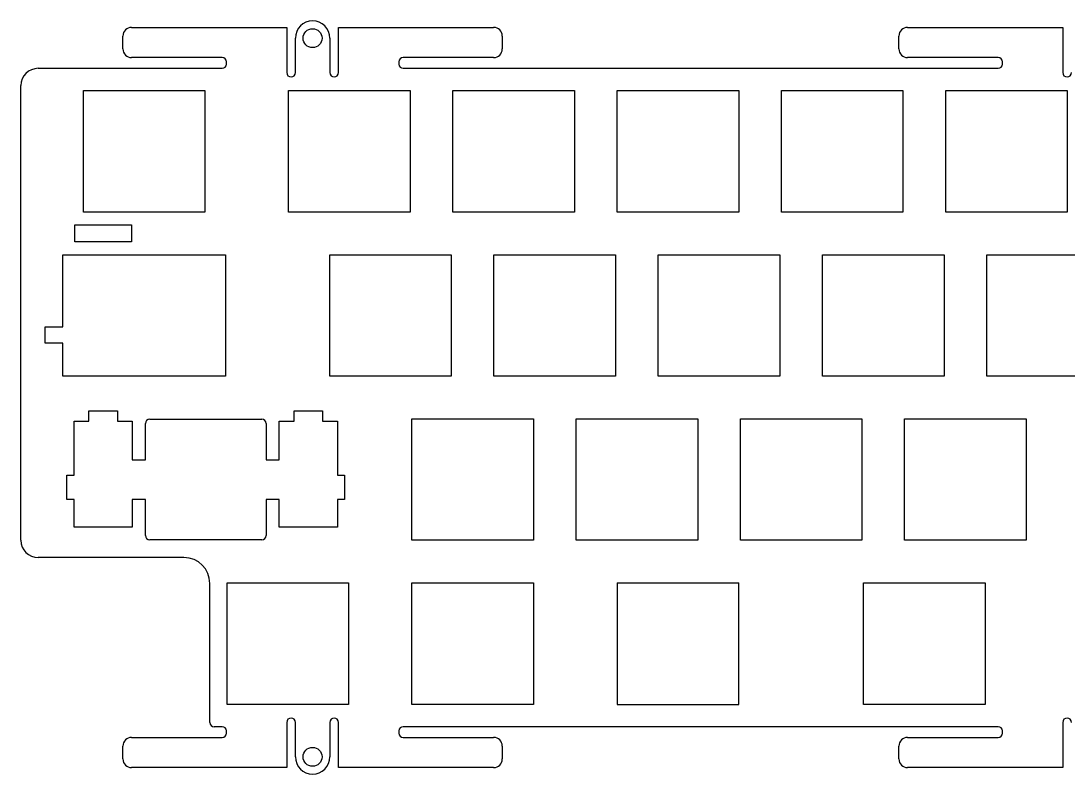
# Model space of a CAD drawing. Header units: millimetres. Extents: x -120 to 128, y 15 to 103.
# Drawn here: x -119.5 to 1.9, y 15.3 to 102.7 of the extents above; entities that cross this region are included whole.
import ezdxf

# ---------------------------------------------------------------- set-up
doc = ezdxf.new("R2010")
doc.units = ezdxf.units.MM
for name, color, linetype in [('Shape5793', 7, 'CONTINUOUS'), ('Shape5796', 7, 'CONTINUOUS'), ('Shape5835', 7, 'CONTINUOUS'), ('Shape5836', 7, 'CONTINUOUS'), ('Shape5837', 7, 'CONTINUOUS'), ('Shape5838', 7, 'CONTINUOUS'), ('Shape5839', 7, 'CONTINUOUS'), ('Shape5840', 7, 'CONTINUOUS'), ('Shape5841', 7, 'CONTINUOUS'), ('Shape5842', 7, 'CONTINUOUS'), ('Shape5843', 7, 'CONTINUOUS'), ('Shape5844', 7, 'CONTINUOUS'), ('Shape5845', 7, 'CONTINUOUS'), ('Shape5846', 7, 'CONTINUOUS'), ('Shape5847', 7, 'CONTINUOUS'), ('Shape5848', 7, 'CONTINUOUS'), ('Shape5849', 7, 'CONTINUOUS'), ('Shape5850', 7, 'CONTINUOUS'), ('Shape5851', 7, 'CONTINUOUS'), ('Shape5852', 7, 'CONTINUOUS'), ('Shape5853', 7, 'CONTINUOUS'), ('Shape5854', 7, 'CONTINUOUS'), ('Shape5855', 7, 'CONTINUOUS'), ('Shape5856', 7, 'CONTINUOUS'), ('Shape5857', 7, 'CONTINUOUS'), ('Shape5858', 7, 'CONTINUOUS'), ('Shape5859', 7, 'CONTINUOUS'), ('Shape5860', 7, 'CONTINUOUS'), ('Shape5861', 7, 'CONTINUOUS'), ('Shape5862', 7, 'CONTINUOUS'), ('Shape5863', 7, 'CONTINUOUS'), ('Shape5864', 7, 'CONTINUOUS'), ('Shape5865', 7, 'CONTINUOUS'), ('Shape5866', 7, 'CONTINUOUS'), ('Shape5867', 7, 'CONTINUOUS'), ('Shape5868', 7, 'CONTINUOUS'), ('Shape5869', 7, 'CONTINUOUS'), ('Shape5870', 7, 'CONTINUOUS'), ('Shape5871', 7, 'CONTINUOUS'), ('Shape5872', 7, 'CONTINUOUS'), ('Shape5873', 7, 'CONTINUOUS'), ('Shape5874', 7, 'CONTINUOUS'), ('Shape5875', 7, 'CONTINUOUS'), ('Shape5876', 7, 'CONTINUOUS'), ('Shape5877', 7, 'CONTINUOUS'), ('Shape5878', 7, 'CONTINUOUS'), ('Shape5879', 7, 'CONTINUOUS'), ('Shape5880', 7, 'CONTINUOUS'), ('Shape5881', 7, 'CONTINUOUS'), ('Shape5882', 7, 'CONTINUOUS'), ('Shape5883', 7, 'CONTINUOUS'), ('Shape5884', 7, 'CONTINUOUS'), ('Shape5885', 7, 'CONTINUOUS'), ('Shape5886', 7, 'CONTINUOUS'), ('Shape5887', 7, 'CONTINUOUS'), ('Shape5888', 7, 'CONTINUOUS'), ('Shape5889', 7, 'CONTINUOUS'), ('Shape5890', 7, 'CONTINUOUS'), ('Shape5891', 7, 'CONTINUOUS'), ('Shape5892', 7, 'CONTINUOUS'), ('Shape5893', 7, 'CONTINUOUS'), ('Shape5894', 7, 'CONTINUOUS'), ('Shape5895', 7, 'CONTINUOUS'), ('Shape5896', 7, 'CONTINUOUS'), ('Shape5897', 7, 'CONTINUOUS'), ('Shape5898', 7, 'CONTINUOUS'), ('Shape5899', 7, 'CONTINUOUS'), ('Shape5900', 7, 'CONTINUOUS'), ('Shape5901', 7, 'CONTINUOUS'), ('Shape5902', 7, 'CONTINUOUS'), ('Shape5903', 7, 'CONTINUOUS'), ('Shape5904', 7, 'CONTINUOUS'), ('Shape5905', 7, 'CONTINUOUS'), ('Shape5906', 7, 'CONTINUOUS'), ('Shape5907', 7, 'CONTINUOUS'), ('Shape5908', 7, 'CONTINUOUS'), ('Shape5909', 7, 'CONTINUOUS'), ('Shape5910', 7, 'CONTINUOUS'), ('Shape5911', 7, 'CONTINUOUS'), ('Shape5957', 7, 'CONTINUOUS'), ('Shape5958', 7, 'CONTINUOUS'), ('Shape5959', 7, 'CONTINUOUS'), ('Shape5960', 7, 'CONTINUOUS'), ('Shape5964', 7, 'CONTINUOUS'), ('Shape5965', 7, 'CONTINUOUS'), ('Shape5966', 7, 'CONTINUOUS'), ('Shape5975', 7, 'CONTINUOUS'), ('Shape5976', 7, 'CONTINUOUS'), ('Shape5977', 7, 'CONTINUOUS'), ('Shape5978', 7, 'CONTINUOUS'), ('Shape5979', 7, 'CONTINUOUS'), ('Shape5980', 7, 'CONTINUOUS'), ('Shape5981', 7, 'CONTINUOUS'), ('Shape5982', 7, 'CONTINUOUS'), ('Shape5983', 7, 'CONTINUOUS'), ('Shape5984', 7, 'CONTINUOUS'), ('Shape5985', 7, 'CONTINUOUS'), ('Shape5986', 7, 'CONTINUOUS'), ('Shape5987', 7, 'CONTINUOUS'), ('Shape5988', 7, 'CONTINUOUS'), ('Shape5989', 7, 'CONTINUOUS'), ('Shape5990', 7, 'CONTINUOUS'), ('Shape6031', 7, 'CONTINUOUS'), ('Shape6289', 7, 'CONTINUOUS'), ('Shape6290', 7, 'CONTINUOUS'), ('Shape6291', 7, 'CONTINUOUS'), ('Shape6292', 7, 'CONTINUOUS'), ('Shape6293', 7, 'CONTINUOUS'), ('Shape6294', 7, 'CONTINUOUS'), ('Shape6295', 7, 'CONTINUOUS'), ('Shape6296', 7, 'CONTINUOUS'), ('Shape6317', 7, 'CONTINUOUS'), ('Shape6318', 7, 'CONTINUOUS'), ('Shape6320', 7, 'CONTINUOUS'), ('Shape6321', 7, 'CONTINUOUS'), ('Shape6322', 7, 'CONTINUOUS'), ('Shape6323', 7, 'CONTINUOUS'), ('Shape6324', 7, 'CONTINUOUS'), ('Shape6325', 7, 'CONTINUOUS'), ('Shape6326', 7, 'CONTINUOUS'), ('Shape6327', 7, 'CONTINUOUS'), ('Shape6328', 7, 'CONTINUOUS'), ('Shape6329', 7, 'CONTINUOUS'), ('Shape6330', 7, 'CONTINUOUS'), ('Shape6331', 7, 'CONTINUOUS'), ('Shape6332', 7, 'CONTINUOUS'), ('Shape6333', 7, 'CONTINUOUS'), ('Shape6334', 7, 'CONTINUOUS'), ('Shape6335', 7, 'CONTINUOUS'), ('Shape6336', 7, 'CONTINUOUS'), ('Shape6337', 7, 'CONTINUOUS'), ('Shape6338', 7, 'CONTINUOUS'), ('Shape6339', 7, 'CONTINUOUS'), ('Shape6340', 7, 'CONTINUOUS'), ('Shape6341', 7, 'CONTINUOUS'), ('Shape6342', 7, 'CONTINUOUS'), ('Shape6343', 7, 'CONTINUOUS'), ('Shape6344', 7, 'CONTINUOUS'), ('Shape6345', 7, 'CONTINUOUS'), ('Shape6346', 7, 'CONTINUOUS'), ('Shape6347', 7, 'CONTINUOUS'), ('Shape6348', 7, 'CONTINUOUS'), ('Shape6349', 7, 'CONTINUOUS'), ('Shape6350', 7, 'CONTINUOUS'), ('Shape6351', 7, 'CONTINUOUS'), ('Shape6352', 7, 'CONTINUOUS'), ('Shape6373', 7, 'CONTINUOUS'), ('Shape6374', 7, 'CONTINUOUS'), ('Shape6375', 7, 'CONTINUOUS'), ('Shape6376', 7, 'CONTINUOUS'), ('Shape6377', 7, 'CONTINUOUS'), ('Shape6378', 7, 'CONTINUOUS'), ('Shape6379', 7, 'CONTINUOUS'), ('Shape6380', 7, 'CONTINUOUS'), ('Shape6381', 7, 'CONTINUOUS'), ('Shape6382', 7, 'CONTINUOUS'), ('Shape6383', 7, 'CONTINUOUS'), ('Shape6384', 7, 'CONTINUOUS'), ('Shape6385', 7, 'CONTINUOUS'), ('Shape6386', 7, 'CONTINUOUS'), ('Shape6387', 7, 'CONTINUOUS'), ('Shape6388', 7, 'CONTINUOUS'), ('Shape6413', 7, 'CONTINUOUS'), ('Shape6414', 7, 'CONTINUOUS'), ('Shape6415', 7, 'CONTINUOUS'), ('Shape6416', 7, 'CONTINUOUS'), ('Shape6417', 7, 'CONTINUOUS'), ('Shape6418', 7, 'CONTINUOUS'), ('Shape6419', 7, 'CONTINUOUS'), ('Shape6420', 7, 'CONTINUOUS'), ('Shape6421', 7, 'CONTINUOUS'), ('Shape6422', 7, 'CONTINUOUS'), ('Shape6423', 7, 'CONTINUOUS'), ('Shape6424', 7, 'CONTINUOUS'), ('Shape6425', 7, 'CONTINUOUS'), ('Shape6426', 7, 'CONTINUOUS'), ('Shape6427', 7, 'CONTINUOUS'), ('Shape6428', 7, 'CONTINUOUS'), ('Shape6429', 7, 'CONTINUOUS'), ('Shape6430', 7, 'CONTINUOUS'), ('Shape6431', 7, 'CONTINUOUS'), ('Shape6432', 7, 'CONTINUOUS'), ('Shape6433', 7, 'CONTINUOUS'), ('Shape6434', 7, 'CONTINUOUS'), ('Shape6435', 7, 'CONTINUOUS'), ('Shape6436', 7, 'CONTINUOUS'), ('Shape6437', 7, 'CONTINUOUS'), ('Shape6438', 7, 'CONTINUOUS'), ('Shape6439', 7, 'CONTINUOUS'), ('Shape6440', 7, 'CONTINUOUS'), ('Shape6441', 7, 'CONTINUOUS'), ('Shape6442', 7, 'CONTINUOUS'), ('Shape6443', 7, 'CONTINUOUS'), ('Shape6444', 7, 'CONTINUOUS'), ('Shape6445', 7, 'CONTINUOUS'), ('Shape6446', 7, 'CONTINUOUS'), ('Shape6447', 7, 'CONTINUOUS'), ('Shape6448', 7, 'CONTINUOUS'), ('Shape6449', 7, 'CONTINUOUS'), ('Shape6450', 7, 'CONTINUOUS'), ('Shape6451', 7, 'CONTINUOUS'), ('Shape6452', 7, 'CONTINUOUS'), ('Shape6453', 7, 'CONTINUOUS'), ('Shape6454', 7, 'CONTINUOUS'), ('Shape6455', 7, 'CONTINUOUS'), ('Shape6456', 7, 'CONTINUOUS')]:
    doc.layers.add(name, color=color, linetype=linetype)

msp = doc.modelspace()

# ---------------------------------------------------------------- linework, layer by layer
at = {"layer": 'Shape5793'}
msp.add_circle((-85.6788, 100.733), 1.1, dxfattribs=at)
at = {"layer": 'Shape5796'}
msp.add_circle((-85.6788, 17.3349), 1.1, dxfattribs=at)
at = {"layer": 'Shape5835'}
msp.add_arc((1.8212, 21.3349), 0.5, 0, 180, dxfattribs=at)
at = {"layer": 'Shape5836'}
msp.add_line((1.3212, 21.3349), (1.3212, 16.0849), dxfattribs=at)
at = {"layer": 'Shape5837'}
msp.add_line((1.3212, 16.0849), (-16.6788, 16.0849), dxfattribs=at)
at = {"layer": 'Shape5838'}
msp.add_arc((-16.6788, 17.0849), 1, 180, -90, dxfattribs=at)
at = {"layer": 'Shape5839'}
msp.add_line((-17.6788, 17.0849), (-17.6788, 18.5849), dxfattribs=at)
at = {"layer": 'Shape5840'}
msp.add_arc((-16.6788, 18.5849), 1, 90, 180, dxfattribs=at)
at = {"layer": 'Shape5841'}
msp.add_line((-16.6788, 19.5849), (-6.1788, 19.5849), dxfattribs=at)
at = {"layer": 'Shape5842'}
msp.add_arc((-6.1788, 20.0849), 0.5, -90, 0, dxfattribs=at)
at = {"layer": 'Shape5843'}
msp.add_line((-5.6788, 20.0849), (-5.6788, 20.334), dxfattribs=at)
at = {"layer": 'Shape5844'}
msp.add_arc((-6.1788, 20.334), 0.5, 0, 90, dxfattribs=at)
at = {"layer": 'Shape5845'}
msp.add_line((-6.1788, 20.834), (-75.1788, 20.834), dxfattribs=at)
at = {"layer": 'Shape5846'}
msp.add_arc((-75.1788, 20.334), 0.5, 90, 180, dxfattribs=at)
at = {"layer": 'Shape5847'}
msp.add_line((-75.6788, 20.334), (-75.6788, 20.0849), dxfattribs=at)
at = {"layer": 'Shape5848'}
msp.add_arc((-75.1788, 20.0849), 0.5, 180, -90, dxfattribs=at)
at = {"layer": 'Shape5849'}
msp.add_line((-75.1788, 19.5849), (-64.6788, 19.5849), dxfattribs=at)
at = {"layer": 'Shape5850'}
msp.add_arc((-64.6788, 18.5849), 1, 0, 90, dxfattribs=at)
at = {"layer": 'Shape5851'}
msp.add_line((-63.6788, 18.5849), (-63.6788, 17.0849), dxfattribs=at)
at = {"layer": 'Shape5852'}
msp.add_arc((-64.6788, 17.0849), 1, -90, 0, dxfattribs=at)
at = {"layer": 'Shape5853'}
msp.add_line((-64.6788, 16.0849), (-82.6788, 16.0849), dxfattribs=at)
at = {"layer": 'Shape5854'}
msp.add_line((-82.6788, 16.0849), (-82.6788, 21.3349), dxfattribs=at)
at = {"layer": 'Shape5855'}
msp.add_arc((-83.1788, 21.3349), 0.5, 0, 180, dxfattribs=at)
at = {"layer": 'Shape5856'}
msp.add_line((-83.6788, 21.3349), (-83.6788, 17.3349), dxfattribs=at)
at = {"layer": 'Shape5857'}
msp.add_arc((-85.6788, 17.3349), 2, 180, 0, dxfattribs=at)
at = {"layer": 'Shape5858'}
msp.add_line((-87.6788, 17.3349), (-87.6788, 21.3349), dxfattribs=at)
at = {"layer": 'Shape5859'}
msp.add_arc((-88.1788, 21.3349), 0.5, 0, 180, dxfattribs=at)
at = {"layer": 'Shape5860'}
msp.add_line((-88.6788, 21.3349), (-88.6788, 16.0849), dxfattribs=at)
at = {"layer": 'Shape5861'}
msp.add_line((-88.6788, 16.0849), (-106.679, 16.0849), dxfattribs=at)
at = {"layer": 'Shape5862'}
msp.add_arc((-106.679, 17.0849), 1, 180, -90, dxfattribs=at)
at = {"layer": 'Shape5863'}
msp.add_line((-107.679, 17.0849), (-107.679, 18.5849), dxfattribs=at)
at = {"layer": 'Shape5864'}
msp.add_arc((-106.679, 18.5849), 1, 90, 180, dxfattribs=at)
at = {"layer": 'Shape5865'}
msp.add_line((-106.679, 19.5849), (-96.1788, 19.5849), dxfattribs=at)
at = {"layer": 'Shape5866'}
msp.add_arc((-96.1788, 20.0849), 0.5, -90, 0, dxfattribs=at)
at = {"layer": 'Shape5867'}
msp.add_line((-95.6788, 20.0849), (-95.6788, 20.334), dxfattribs=at)
at = {"layer": 'Shape5868'}
msp.add_arc((-96.1788, 20.334), 0.5, 0, 90, dxfattribs=at)
at = {"layer": 'Shape5869'}
msp.add_line((-96.1788, 20.834), (-97.0975, 20.834), dxfattribs=at)
at = {"layer": 'Shape5870'}
msp.add_arc((-97.0975, 21.334), 0.5, 180, -90, dxfattribs=at)
at = {"layer": 'Shape5871'}
msp.add_line((-97.5975, 21.334), (-97.5975, 37.459), dxfattribs=at)
at = {"layer": 'Shape5872'}
msp.add_arc((-100.598, 37.459), 3, 0, 90, dxfattribs=at)
at = {"layer": 'Shape5873'}
msp.add_line((-100.598, 40.459), (-117.504, 40.459), dxfattribs=at)
at = {"layer": 'Shape5874'}
msp.add_arc((-117.504, 42.459), 2, 180, -90, dxfattribs=at)
at = {"layer": 'Shape5875'}
msp.add_line((-119.504, 42.459), (-119.504, 95.234), dxfattribs=at)
at = {"layer": 'Shape5876'}
msp.add_arc((-117.504, 95.234), 2, 90, 180, dxfattribs=at)
at = {"layer": 'Shape5877'}
msp.add_line((-117.504, 97.234), (-96.1788, 97.234), dxfattribs=at)
at = {"layer": 'Shape5878'}
msp.add_arc((-96.1788, 97.734), 0.5, -90, 0, dxfattribs=at)
at = {"layer": 'Shape5879'}
msp.add_line((-95.6788, 97.734), (-95.6788, 97.9831), dxfattribs=at)
at = {"layer": 'Shape5880'}
msp.add_arc((-96.1788, 97.9831), 0.5, 0, 90, dxfattribs=at)
at = {"layer": 'Shape5881'}
msp.add_line((-96.1788, 98.4831), (-106.679, 98.4831), dxfattribs=at)
at = {"layer": 'Shape5882'}
msp.add_arc((-106.679, 99.4831), 1, 180, -90, dxfattribs=at)
at = {"layer": 'Shape5883'}
msp.add_line((-107.679, 99.4831), (-107.679, 100.983), dxfattribs=at)
at = {"layer": 'Shape5884'}
msp.add_arc((-106.679, 100.983), 1, 90, 180, dxfattribs=at)
at = {"layer": 'Shape5885'}
msp.add_line((-106.679, 101.983), (-88.6788, 101.983), dxfattribs=at)
at = {"layer": 'Shape5886'}
msp.add_line((-88.6788, 101.983), (-88.6788, 96.7332), dxfattribs=at)
at = {"layer": 'Shape5887'}
msp.add_arc((-88.1788, 96.7332), 0.5, 180, 0, dxfattribs=at)
at = {"layer": 'Shape5888'}
msp.add_line((-87.6788, 96.7332), (-87.6788, 100.733), dxfattribs=at)
at = {"layer": 'Shape5889'}
msp.add_arc((-85.6788, 100.733), 2, 0, 180, dxfattribs=at)
at = {"layer": 'Shape5890'}
msp.add_line((-83.6788, 100.733), (-83.6788, 96.7332), dxfattribs=at)
at = {"layer": 'Shape5891'}
msp.add_arc((-83.1788, 96.7332), 0.5, 180, 0, dxfattribs=at)
at = {"layer": 'Shape5892'}
msp.add_line((-82.6788, 96.7332), (-82.6788, 101.983), dxfattribs=at)
at = {"layer": 'Shape5893'}
msp.add_line((-82.6788, 101.983), (-64.6788, 101.983), dxfattribs=at)
at = {"layer": 'Shape5894'}
msp.add_arc((-64.6788, 100.983), 1, 0, 90, dxfattribs=at)
at = {"layer": 'Shape5895'}
msp.add_line((-63.6788, 100.983), (-63.6788, 99.4831), dxfattribs=at)
at = {"layer": 'Shape5896'}
msp.add_arc((-64.6788, 99.4831), 1, -90, 0, dxfattribs=at)
at = {"layer": 'Shape5897'}
msp.add_line((-64.6788, 98.4831), (-75.1788, 98.4831), dxfattribs=at)
at = {"layer": 'Shape5898'}
msp.add_arc((-75.1788, 97.9831), 0.5, 90, 180, dxfattribs=at)
at = {"layer": 'Shape5899'}
msp.add_line((-75.6788, 97.9831), (-75.6788, 97.734), dxfattribs=at)
at = {"layer": 'Shape5900'}
msp.add_arc((-75.1788, 97.734), 0.5, 180, -90, dxfattribs=at)
at = {"layer": 'Shape5901'}
msp.add_line((-75.1788, 97.234), (-6.1788, 97.234), dxfattribs=at)
at = {"layer": 'Shape5902'}
msp.add_arc((-6.1788, 97.734), 0.5, -90, 0, dxfattribs=at)
at = {"layer": 'Shape5903'}
msp.add_line((-5.6788, 97.734), (-5.6788, 97.9831), dxfattribs=at)
at = {"layer": 'Shape5904'}
msp.add_arc((-6.1788, 97.9831), 0.5, 0, 90, dxfattribs=at)
at = {"layer": 'Shape5905'}
msp.add_line((-6.1788, 98.4831), (-16.6788, 98.4831), dxfattribs=at)
at = {"layer": 'Shape5906'}
msp.add_arc((-16.6788, 99.4831), 1, 180, -90, dxfattribs=at)
at = {"layer": 'Shape5907'}
msp.add_line((-17.6788, 99.4831), (-17.6788, 100.983), dxfattribs=at)
at = {"layer": 'Shape5908'}
msp.add_arc((-16.6788, 100.983), 1, 90, 180, dxfattribs=at)
at = {"layer": 'Shape5909'}
msp.add_line((-16.6788, 101.983), (1.3212, 101.983), dxfattribs=at)
at = {"layer": 'Shape5910'}
msp.add_line((1.3212, 101.983), (1.3212, 96.7332), dxfattribs=at)
at = {"layer": 'Shape5911'}
msp.add_arc((1.8212, 96.7332), 0.5, 180, 0, dxfattribs=at)
at = {"layer": 'Shape5957'}
msp.add_line((-106.691, 79.0844), (-106.691, 77.0844), dxfattribs=at)
at = {"layer": 'Shape5958'}
msp.add_line((-106.691, 77.0844), (-113.267, 77.0844), dxfattribs=at)
at = {"layer": 'Shape5959'}
msp.add_line((-113.267, 77.0844), (-113.267, 79.0844), dxfattribs=at)
at = {"layer": 'Shape5960'}
msp.add_line((-113.267, 79.0844), (-106.691, 79.0844), dxfattribs=at)
at = {"layer": 'Shape5964'}
msp.add_line((-50.3538, 37.509), (-50.3538, 23.409), dxfattribs=at)
at = {"layer": 'Shape5965'}
msp.add_line((-50.3538, 23.409), (-36.2538, 23.409), dxfattribs=at)
at = {"layer": 'Shape5966'}
msp.add_line((-36.2538, 23.409), (-36.2538, 37.509), dxfattribs=at)
at = {"layer": 'Shape5975'}
msp.add_line((-74.1663, 23.409), (-74.1663, 37.509), dxfattribs=at)
at = {"layer": 'Shape5976'}
msp.add_line((-74.1663, 37.509), (-60.0663, 37.509), dxfattribs=at)
at = {"layer": 'Shape5977'}
msp.add_line((-60.0663, 37.509), (-60.0663, 23.409), dxfattribs=at)
at = {"layer": 'Shape5978'}
msp.add_line((-60.0663, 23.409), (-74.1663, 23.409), dxfattribs=at)
at = {"layer": 'Shape5979'}
msp.add_line((-95.5975, 37.509), (-81.4976, 37.509), dxfattribs=at)
at = {"layer": 'Shape5980'}
msp.add_line((-81.4976, 37.509), (-81.4976, 23.409), dxfattribs=at)
at = {"layer": 'Shape5981'}
msp.add_line((-81.4976, 23.409), (-95.5975, 23.409), dxfattribs=at)
at = {"layer": 'Shape5982'}
msp.add_line((-95.5975, 23.409), (-95.5975, 37.509), dxfattribs=at)
at = {"layer": 'Shape5983'}
msp.add_line((-112.266, 94.659), (-98.1663, 94.659), dxfattribs=at)
at = {"layer": 'Shape5984'}
msp.add_line((-98.1663, 94.659), (-98.1663, 80.559), dxfattribs=at)
at = {"layer": 'Shape5985'}
msp.add_line((-98.1663, 80.559), (-112.266, 80.559), dxfattribs=at)
at = {"layer": 'Shape5986'}
msp.add_line((-112.266, 80.559), (-112.266, 94.659), dxfattribs=at)
at = {"layer": 'Shape5987'}
msp.add_line((-21.7788, 37.509), (-7.6788, 37.509), dxfattribs=at)
at = {"layer": 'Shape5988'}
msp.add_line((-7.6788, 37.509), (-7.6788, 23.409), dxfattribs=at)
at = {"layer": 'Shape5989'}
msp.add_line((-7.6788, 23.409), (-21.7788, 23.409), dxfattribs=at)
at = {"layer": 'Shape5990'}
msp.add_line((-21.7788, 23.409), (-21.7788, 37.509), dxfattribs=at)
at = {"layer": 'Shape6031'}
msp.add_line((-50.3538, 37.509), (-36.2538, 37.509), dxfattribs=at)
at = {"layer": 'Shape6289'}
msp.add_line((-114.648, 67.2408), (-114.648, 75.609), dxfattribs=at)
at = {"layer": 'Shape6290'}
msp.add_line((-114.648, 75.609), (-95.785, 75.609), dxfattribs=at)
at = {"layer": 'Shape6291'}
msp.add_line((-95.785, 75.609), (-95.785, 61.509), dxfattribs=at)
at = {"layer": 'Shape6292'}
msp.add_line((-95.785, 61.509), (-114.648, 61.509), dxfattribs=at)
at = {"layer": 'Shape6293'}
msp.add_line((-114.648, 61.509), (-114.648, 65.3408), dxfattribs=at)
at = {"layer": 'Shape6294'}
msp.add_line((-114.648, 65.3408), (-116.686, 65.3408), dxfattribs=at)
at = {"layer": 'Shape6295'}
msp.add_line((-116.686, 65.3408), (-116.686, 67.2408), dxfattribs=at)
at = {"layer": 'Shape6296'}
msp.add_line((-116.686, 67.2408), (-114.648, 67.2408), dxfattribs=at)
at = {"layer": 'Shape6317'}
msp.add_line((-7.4918, 61.509), (-7.4918, 75.609), dxfattribs=at)
at = {"layer": 'Shape6318'}
msp.add_line((-7.4918, 75.609), (6.6092, 75.609), dxfattribs=at)
at = {"layer": 'Shape6320'}
msp.add_line((6.6092, 61.509), (-7.4918, 61.509), dxfattribs=at)
at = {"layer": 'Shape6321'}
msp.add_line((-26.5418, 75.609), (-12.4418, 75.609), dxfattribs=at)
at = {"layer": 'Shape6322'}
msp.add_line((-12.4418, 75.609), (-12.4418, 61.509), dxfattribs=at)
at = {"layer": 'Shape6323'}
msp.add_line((-12.4418, 61.509), (-26.5418, 61.509), dxfattribs=at)
at = {"layer": 'Shape6324'}
msp.add_line((-26.5418, 61.509), (-26.5418, 75.609), dxfattribs=at)
at = {"layer": 'Shape6325'}
msp.add_line((-45.5913, 61.509), (-45.5913, 75.609), dxfattribs=at)
at = {"layer": 'Shape6326'}
msp.add_line((-45.5913, 75.609), (-31.4918, 75.609), dxfattribs=at)
at = {"layer": 'Shape6327'}
msp.add_line((-31.4918, 75.609), (-31.4918, 61.509), dxfattribs=at)
at = {"layer": 'Shape6328'}
msp.add_line((-31.4918, 61.509), (-45.5913, 61.509), dxfattribs=at)
at = {"layer": 'Shape6329'}
msp.add_line((-64.6413, 61.509), (-64.6413, 75.609), dxfattribs=at)
at = {"layer": 'Shape6330'}
msp.add_line((-64.6413, 75.609), (-50.5413, 75.609), dxfattribs=at)
at = {"layer": 'Shape6331'}
msp.add_line((-50.5413, 75.609), (-50.5413, 61.509), dxfattribs=at)
at = {"layer": 'Shape6332'}
msp.add_line((-50.5413, 61.509), (-64.6413, 61.509), dxfattribs=at)
at = {"layer": 'Shape6333'}
msp.add_line((-83.6913, 61.509), (-83.6913, 75.609), dxfattribs=at)
at = {"layer": 'Shape6334'}
msp.add_line((-83.6913, 75.609), (-69.5913, 75.609), dxfattribs=at)
at = {"layer": 'Shape6335'}
msp.add_line((-69.5913, 75.609), (-69.5913, 61.509), dxfattribs=at)
at = {"layer": 'Shape6336'}
msp.add_line((-69.5913, 61.509), (-83.6913, 61.509), dxfattribs=at)
at = {"layer": 'Shape6337'}
msp.add_line((-88.4538, 94.659), (-74.3538, 94.659), dxfattribs=at)
at = {"layer": 'Shape6338'}
msp.add_line((-74.3538, 94.659), (-74.3538, 80.559), dxfattribs=at)
at = {"layer": 'Shape6339'}
msp.add_line((-74.3538, 80.559), (-88.4538, 80.559), dxfattribs=at)
at = {"layer": 'Shape6340'}
msp.add_line((-88.4538, 80.559), (-88.4538, 94.659), dxfattribs=at)
at = {"layer": 'Shape6341'}
msp.add_line((-69.4038, 94.659), (-55.3038, 94.659), dxfattribs=at)
at = {"layer": 'Shape6342'}
msp.add_line((-55.3038, 94.659), (-55.3038, 80.559), dxfattribs=at)
at = {"layer": 'Shape6343'}
msp.add_line((-55.3038, 80.559), (-69.4038, 80.559), dxfattribs=at)
at = {"layer": 'Shape6344'}
msp.add_line((-69.4038, 80.559), (-69.4038, 94.659), dxfattribs=at)
at = {"layer": 'Shape6345'}
msp.add_line((-31.3038, 94.659), (-17.2038, 94.659), dxfattribs=at)
at = {"layer": 'Shape6346'}
msp.add_line((-17.2038, 94.659), (-17.2038, 80.559), dxfattribs=at)
at = {"layer": 'Shape6347'}
msp.add_line((-17.2038, 80.559), (-31.3038, 80.559), dxfattribs=at)
at = {"layer": 'Shape6348'}
msp.add_line((-31.3038, 80.559), (-31.3038, 94.659), dxfattribs=at)
at = {"layer": 'Shape6349'}
msp.add_line((-12.2538, 94.659), (1.8462, 94.659), dxfattribs=at)
at = {"layer": 'Shape6350'}
msp.add_line((1.8462, 94.659), (1.8462, 80.559), dxfattribs=at)
at = {"layer": 'Shape6351'}
msp.add_line((1.8462, 80.559), (-12.2538, 80.559), dxfattribs=at)
at = {"layer": 'Shape6352'}
msp.add_line((-12.2538, 80.559), (-12.2538, 94.659), dxfattribs=at)
at = {"layer": 'Shape6373'}
msp.add_line((-74.1663, 56.559), (-60.0663, 56.559), dxfattribs=at)
at = {"layer": 'Shape6374'}
msp.add_line((-60.0663, 56.559), (-60.0663, 42.459), dxfattribs=at)
at = {"layer": 'Shape6375'}
msp.add_line((-60.0663, 42.459), (-74.1663, 42.459), dxfattribs=at)
at = {"layer": 'Shape6376'}
msp.add_line((-74.1663, 42.459), (-74.1663, 56.559), dxfattribs=at)
at = {"layer": 'Shape6377'}
msp.add_line((-55.1163, 56.559), (-41.0163, 56.559), dxfattribs=at)
at = {"layer": 'Shape6378'}
msp.add_line((-41.0163, 56.559), (-41.0163, 42.459), dxfattribs=at)
at = {"layer": 'Shape6379'}
msp.add_line((-41.0163, 42.459), (-55.1163, 42.459), dxfattribs=at)
at = {"layer": 'Shape6380'}
msp.add_line((-55.1163, 42.459), (-55.1163, 56.559), dxfattribs=at)
at = {"layer": 'Shape6381'}
msp.add_line((-36.0668, 56.559), (-21.9668, 56.559), dxfattribs=at)
at = {"layer": 'Shape6382'}
msp.add_line((-21.9668, 56.559), (-21.9668, 42.459), dxfattribs=at)
at = {"layer": 'Shape6383'}
msp.add_line((-21.9668, 42.459), (-36.0668, 42.459), dxfattribs=at)
at = {"layer": 'Shape6384'}
msp.add_line((-36.0668, 42.459), (-36.0668, 56.559), dxfattribs=at)
at = {"layer": 'Shape6385'}
msp.add_line((-17.0168, 56.559), (-2.9168, 56.559), dxfattribs=at)
at = {"layer": 'Shape6386'}
msp.add_line((-2.9168, 56.559), (-2.9168, 42.459), dxfattribs=at)
at = {"layer": 'Shape6387'}
msp.add_line((-2.9168, 42.459), (-17.0168, 42.459), dxfattribs=at)
at = {"layer": 'Shape6388'}
msp.add_line((-17.0168, 42.459), (-17.0168, 56.559), dxfattribs=at)
at = {"layer": 'Shape6413'}
msp.add_line((-50.3538, 94.659), (-36.2538, 94.659), dxfattribs=at)
at = {"layer": 'Shape6414'}
msp.add_line((-36.2538, 94.659), (-36.2538, 80.559), dxfattribs=at)
at = {"layer": 'Shape6415'}
msp.add_line((-36.2538, 80.559), (-50.3538, 80.559), dxfattribs=at)
at = {"layer": 'Shape6416'}
msp.add_line((-50.3538, 80.559), (-50.3538, 94.659), dxfattribs=at)
at = {"layer": 'Shape6417'}
msp.add_line((-105.073, 43.0093), (-105.073, 47.2084), dxfattribs=at)
at = {"layer": 'Shape6418'}
msp.add_arc((-104.573, 43.0093), 0.5, 180, -90, dxfattribs=at)
at = {"layer": 'Shape6419'}
msp.add_line((-105.073, 47.2084), (-106.598, 47.2084), dxfattribs=at)
at = {"layer": 'Shape6420'}
msp.add_line((-106.598, 47.2084), (-106.598, 43.9796), dxfattribs=at)
at = {"layer": 'Shape6421'}
msp.add_line((-106.598, 43.9796), (-113.348, 43.9796), dxfattribs=at)
at = {"layer": 'Shape6422'}
msp.add_line((-113.348, 43.9796), (-113.348, 47.2084), dxfattribs=at)
at = {"layer": 'Shape6423'}
msp.add_line((-113.348, 47.2084), (-114.174, 47.2084), dxfattribs=at)
at = {"layer": 'Shape6424'}
msp.add_line((-114.174, 47.2084), (-114.174, 50.0086), dxfattribs=at)
at = {"layer": 'Shape6425'}
msp.add_line((-114.174, 50.0086), (-113.348, 50.0086), dxfattribs=at)
at = {"layer": 'Shape6426'}
msp.add_line((-113.348, 50.0086), (-113.348, 56.2786), dxfattribs=at)
at = {"layer": 'Shape6427'}
msp.add_line((-113.348, 56.2786), (-111.623, 56.2786), dxfattribs=at)
at = {"layer": 'Shape6428'}
msp.add_line((-111.623, 56.2786), (-111.623, 57.4789), dxfattribs=at)
at = {"layer": 'Shape6429'}
msp.add_line((-111.623, 57.4789), (-108.324, 57.4789), dxfattribs=at)
at = {"layer": 'Shape6430'}
msp.add_line((-108.324, 57.4789), (-108.324, 56.2786), dxfattribs=at)
at = {"layer": 'Shape6431'}
msp.add_line((-108.324, 56.2786), (-106.598, 56.2786), dxfattribs=at)
at = {"layer": 'Shape6432'}
msp.add_line((-106.598, 56.2786), (-106.598, 51.8097), dxfattribs=at)
at = {"layer": 'Shape6433'}
msp.add_line((-106.598, 51.8097), (-105.073, 51.8097), dxfattribs=at)
at = {"layer": 'Shape6434'}
msp.add_line((-105.073, 51.8097), (-105.073, 56.0088), dxfattribs=at)
at = {"layer": 'Shape6435'}
msp.add_line((-104.573, 56.5088), (-91.5737, 56.5088), dxfattribs=at)
at = {"layer": 'Shape6436'}
msp.add_arc((-104.573, 56.0088), 0.5, 90, 180, dxfattribs=at)
at = {"layer": 'Shape6437'}
msp.add_line((-91.0737, 56.0088), (-91.0737, 51.8097), dxfattribs=at)
at = {"layer": 'Shape6438'}
msp.add_arc((-91.5737, 56.0088), 0.5, 0, 90, dxfattribs=at)
at = {"layer": 'Shape6439'}
msp.add_line((-91.0737, 51.8097), (-89.548, 51.8097), dxfattribs=at)
at = {"layer": 'Shape6440'}
msp.add_line((-89.548, 51.8097), (-89.548, 56.2786), dxfattribs=at)
at = {"layer": 'Shape6441'}
msp.add_line((-89.548, 56.2786), (-87.8243, 56.2786), dxfattribs=at)
at = {"layer": 'Shape6442'}
msp.add_line((-87.8243, 56.2786), (-87.8243, 57.4789), dxfattribs=at)
at = {"layer": 'Shape6443'}
msp.add_line((-87.8243, 57.4789), (-84.5237, 57.4789), dxfattribs=at)
at = {"layer": 'Shape6444'}
msp.add_line((-84.5237, 57.4789), (-84.5237, 56.2786), dxfattribs=at)
at = {"layer": 'Shape6445'}
msp.add_line((-84.5237, 56.2786), (-82.7986, 56.2786), dxfattribs=at)
at = {"layer": 'Shape6446'}
msp.add_line((-82.7986, 56.2786), (-82.7986, 50.0086), dxfattribs=at)
at = {"layer": 'Shape6447'}
msp.add_line((-82.7986, 50.0086), (-81.9731, 50.0086), dxfattribs=at)
at = {"layer": 'Shape6448'}
msp.add_line((-81.9731, 50.0086), (-81.9731, 47.2084), dxfattribs=at)
at = {"layer": 'Shape6449'}
msp.add_line((-81.9731, 47.2084), (-82.7986, 47.2084), dxfattribs=at)
at = {"layer": 'Shape6450'}
msp.add_line((-82.7986, 47.2084), (-82.7986, 43.9796), dxfattribs=at)
at = {"layer": 'Shape6451'}
msp.add_line((-82.7986, 43.9796), (-89.548, 43.9796), dxfattribs=at)
at = {"layer": 'Shape6452'}
msp.add_line((-89.548, 43.9796), (-89.548, 47.2084), dxfattribs=at)
at = {"layer": 'Shape6453'}
msp.add_line((-89.548, 47.2084), (-91.0737, 47.2084), dxfattribs=at)
at = {"layer": 'Shape6454'}
msp.add_line((-91.0737, 47.2084), (-91.0737, 43.0093), dxfattribs=at)
at = {"layer": 'Shape6455'}
msp.add_arc((-91.5737, 43.0093), 0.5, -90, 0, dxfattribs=at)
at = {"layer": 'Shape6456'}
msp.add_line((-91.5737, 42.5093), (-104.573, 42.5093), dxfattribs=at)

doc.saveas('drawing.dxf')
